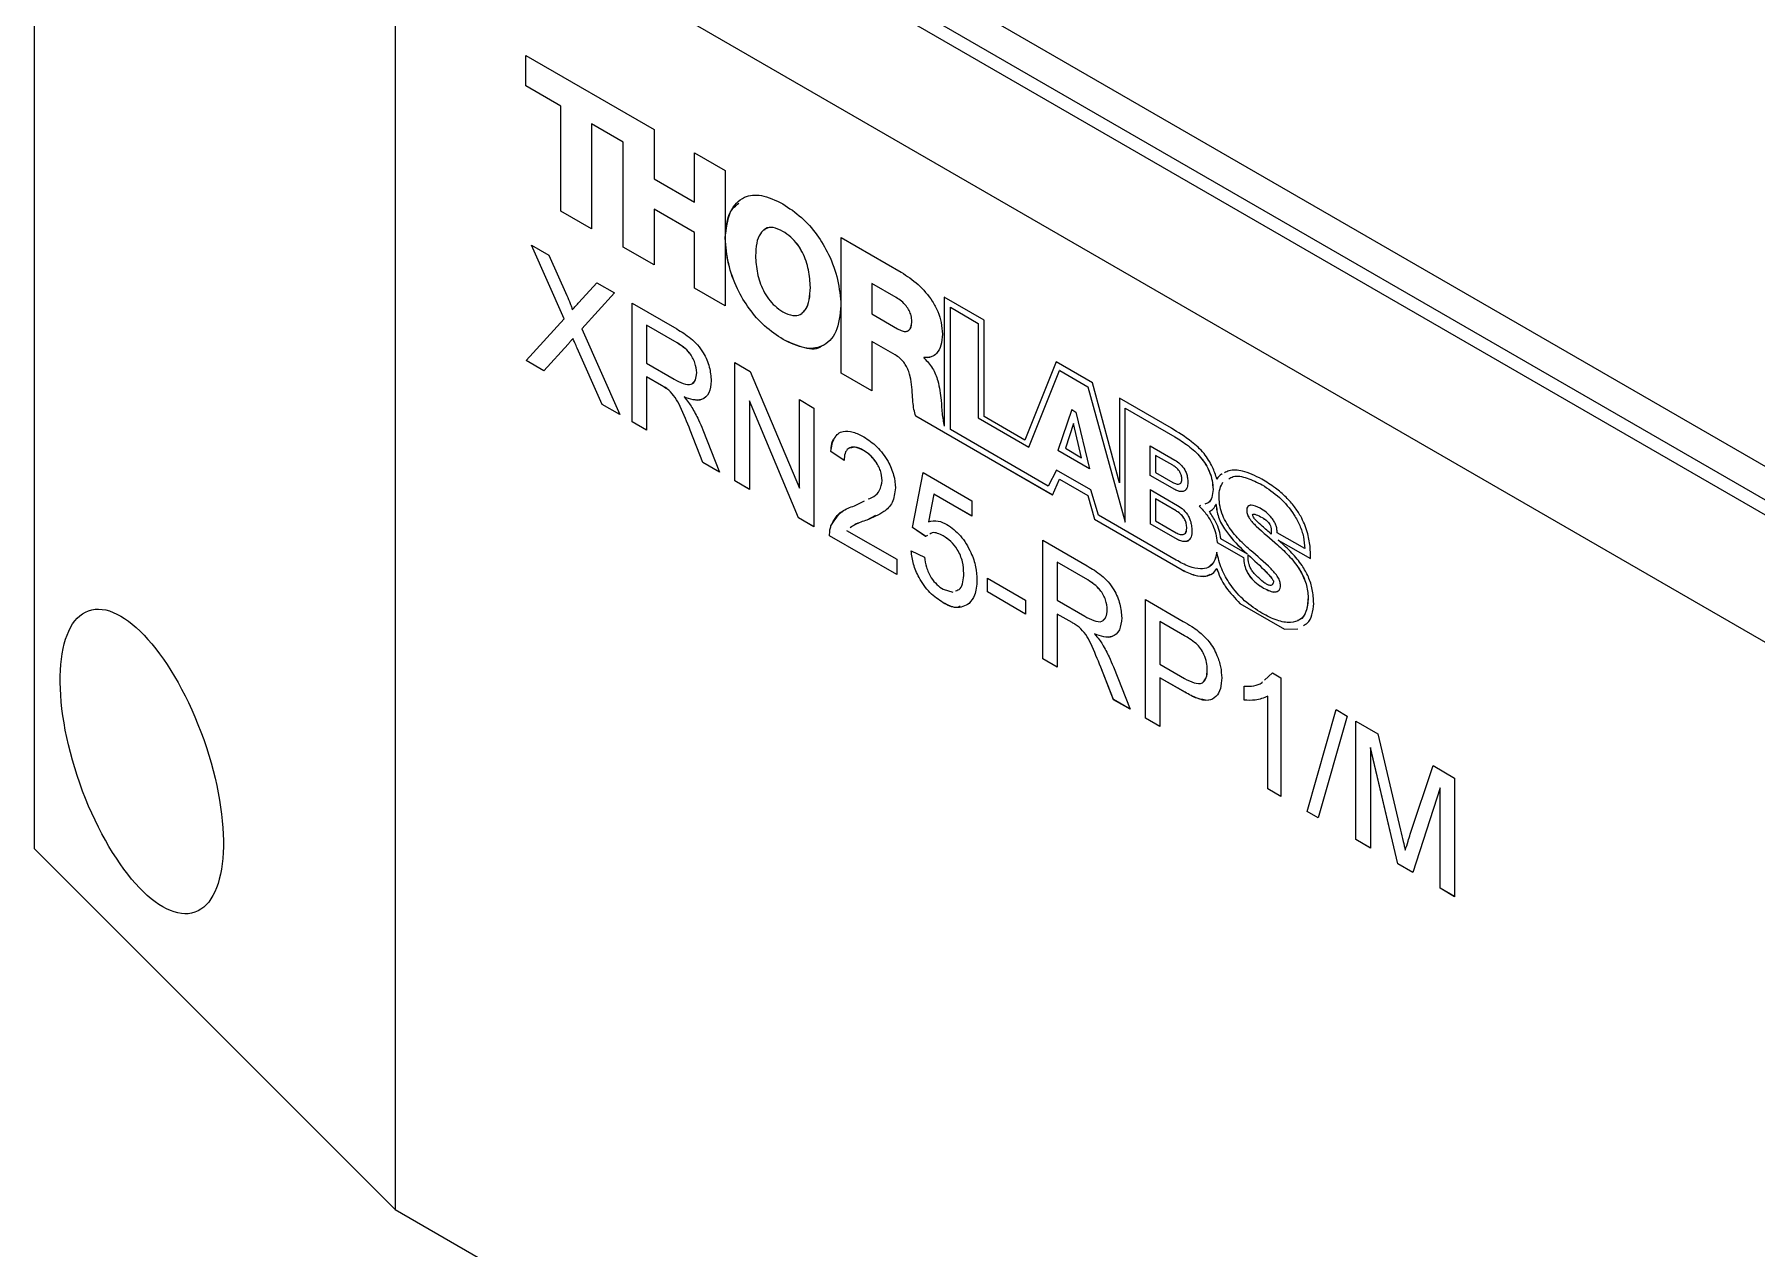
# Model space of a CAD drawing. Header units: millimetres. Extents: x 2 to 278, y 1 to 215.
# Drawn here: x 209.84 to 223.91, y 177.4 to 187.32 of the extents above; entities that cross this region are included whole.
import ezdxf

# ---------------------------------------------------------------- set-up
doc = ezdxf.new("R2010")
doc.units = ezdxf.units.MM

msp = doc.modelspace()

# ---------------------------------------------------------------- linework, layer by layer
at = {"color": 7, "linetype": 'Continuous', "lineweight": 18}
for p, q in [((209.844, 180.667), (209.844, 192.918)), ((212.923, 190.172), (244.912, 171.706)), ((244.808, 171.489), (212.788, 189.974)), ((244.808, 171.367), (212.788, 189.852)), ((244.808, 170.328), (212.788, 188.813)), ((212.788, 188.813), (212.788, 177.724)), ((213.855, 187.146), (214.903, 186.541)), ((213.855, 186.898), (213.855, 187.146)), ((213.855, 186.898), (213.855, 187.146)), ((214.142, 186.732), (213.855, 186.898)), ((214.142, 186.732), (213.855, 186.898)), ((213.855, 186.898), (213.855, 186.898)), ((214.142, 185.874), (214.142, 186.732)), ((214.142, 185.874), (214.142, 186.732)), ((214.142, 186.732), (214.142, 186.732)), ((214.392, 186.588), (214.392, 185.729)), ((214.652, 186.438), (214.392, 186.588)), ((214.652, 186.438), (214.392, 186.588)), ((214.392, 186.588), (214.392, 186.588)), ((214.903, 186.541), (214.903, 186.138)), ((214.652, 185.579), (214.652, 186.438)), ((214.652, 185.579), (214.652, 186.438)), ((214.652, 186.438), (214.652, 186.438)), ((215.233, 185.948), (215.233, 186.35)), ((215.233, 186.35), (215.483, 186.206)), ((215.233, 185.948), (215.233, 186.35)), ((215.483, 186.206), (215.483, 185.1)), ((214.903, 186.138), (215.233, 185.948)), ((215.233, 185.948), (215.233, 185.948)), ((214.392, 185.729), (214.142, 185.874)), ((214.392, 185.73), (214.142, 185.874)), ((214.142, 185.874), (214.142, 185.874)), ((214.903, 185.89), (214.903, 185.435)), ((215.233, 185.7), (214.903, 185.89)), ((215.233, 185.7), (214.903, 185.89)), ((214.903, 185.89), (214.903, 185.89)), ((215.233, 185.244), (215.233, 185.7)), ((215.233, 185.244), (215.233, 185.7)), ((215.233, 185.7), (215.233, 185.7)), ((215.485, 185.653), (215.485, 185.653)), ((216.431, 185.658), (216.922, 185.375)), ((216.431, 184.552), (216.431, 185.658)), ((216.431, 184.552), (216.431, 185.658)), ((213.903, 185.597), (214.045, 185.515)), ((214.17, 184.996), (213.903, 185.597)), ((214.17, 184.996), (213.903, 185.597)), ((214.045, 185.515), (214.191, 185.185)), ((214.903, 185.435), (214.652, 185.579)), ((214.903, 185.435), (214.652, 185.579)), ((214.652, 185.579), (214.652, 185.579)), ((214.29, 185.129), (214.435, 185.29)), ((214.29, 185.129), (214.435, 185.29)), ((214.435, 185.29), (214.58, 185.206)), ((215.483, 185.1), (215.233, 185.244)), ((215.483, 185.1), (215.233, 185.244)), ((215.233, 185.244), (215.233, 185.244)), ((216.881, 185.169), (216.682, 185.284)), ((216.682, 185.284), (216.682, 185.035)), ((216.881, 185.169), (216.682, 185.284)), ((216.682, 185.284), (216.682, 185.284)), ((214.58, 185.206), (214.313, 184.912)), ((214.725, 185.122), (215.089, 184.912)), ((214.725, 184.155), (214.725, 185.122)), ((214.725, 184.155), (214.725, 185.122)), ((217.273, 185.173), (217.272, 184.118)), ((217.598, 184.985), (217.273, 185.173)), ((217.273, 185.172), (217.273, 184.118)), ((217.323, 185.089), (217.549, 184.958)), ((217.323, 184.09), (217.323, 185.089)), ((217.323, 185.089), (217.549, 184.958)), ((217.323, 185.089), (217.323, 185.089)), ((213.86, 184.654), (214.17, 184.996)), ((213.86, 184.654), (214.17, 184.996)), ((214.17, 184.996), (214.17, 184.996)), ((214.235, 185.068), (214.235, 185.068)), ((215.093, 184.798), (214.843, 184.943)), ((214.843, 184.943), (214.843, 184.942)), ((214.843, 184.942), (214.843, 184.632)), ((215.093, 184.798), (214.843, 184.942)), ((216.682, 185.035), (216.892, 184.913)), ((217.549, 184.958), (217.549, 184.186)), ((217.549, 184.958), (217.549, 184.186)), ((217.549, 184.958), (217.549, 184.958)), ((217.598, 184.197), (217.598, 184.985)), ((214.202, 184.789), (214.004, 184.571)), ((214.242, 184.833), (214.242, 184.833)), ((214.313, 184.912), (214.623, 184.214)), ((216.682, 184.811), (216.682, 184.408)), ((216.872, 184.701), (216.682, 184.811)), ((216.872, 184.701), (216.682, 184.811)), ((216.682, 184.811), (216.682, 184.811)), ((214.004, 184.571), (213.86, 184.654)), ((214.004, 184.571), (213.86, 184.654)), ((213.86, 184.654), (213.86, 184.654)), ((214.48, 184.296), (214.276, 184.756)), ((214.48, 184.296), (214.276, 184.756)), ((217.107, 184.68), (217.107, 184.679)), ((217.107, 184.679), (217.107, 184.676)), ((214.843, 184.632), (215.068, 184.503)), ((214.964, 184.451), (214.843, 184.521)), ((214.843, 184.521), (214.843, 184.086)), ((214.965, 184.451), (214.843, 184.521)), ((214.843, 184.521), (214.843, 184.521)), ((215.252, 184.555), (215.252, 184.555)), ((215.563, 184.639), (215.688, 184.566)), ((215.563, 183.671), (215.563, 184.639)), ((215.563, 183.671), (215.563, 184.638)), ((215.688, 184.566), (216.09, 183.612)), ((216.682, 184.408), (216.431, 184.552)), ((216.682, 184.408), (216.431, 184.552)), ((216.431, 184.552), (216.431, 184.552)), ((218.188, 184.644), (217.931, 184.005)), ((218.188, 184.644), (217.931, 184.005)), ((217.964, 183.946), (218.215, 184.574)), ((218.484, 184.473), (218.188, 184.644)), ((218.215, 184.574), (218.445, 184.441)), ((218.216, 184.574), (218.215, 184.574)), ((218.216, 184.574), (218.445, 184.441)), ((215.023, 184.413), (215.023, 184.413)), ((217.012, 184.394), (217.012, 184.394)), ((218.445, 184.441), (218.75, 183.335)), ((218.445, 184.441), (218.75, 183.334)), ((218.445, 184.441), (218.445, 184.441)), ((218.705, 183.657), (218.484, 184.473)), ((214.623, 184.214), (214.48, 184.296)), ((214.623, 184.214), (214.48, 184.296)), ((214.48, 184.296), (214.48, 184.296)), ((215.148, 184.357), (215.148, 184.357)), ((216.083, 183.371), (215.682, 184.325)), ((215.682, 184.325), (215.682, 183.602)), ((216.083, 183.371), (215.682, 184.325)), ((215.682, 184.325), (215.682, 184.325)), ((216.09, 184.335), (216.208, 184.266)), ((216.09, 183.612), (216.09, 184.335)), ((216.09, 183.612), (216.09, 184.335)), ((216.208, 184.266), (216.208, 183.298)), ((218.314, 184.254), (218.201, 183.919)), ((218.314, 184.254), (218.201, 183.919)), ((218.314, 184.254), (218.349, 184.233)), ((218.349, 184.233), (218.459, 183.771)), ((219.128, 184.102), (218.705, 184.346)), ((218.705, 184.346), (218.705, 183.657)), ((218.705, 184.346), (218.705, 183.657)), ((218.75, 184.265), (219.155, 184.031)), ((218.75, 183.334), (218.75, 184.265)), ((218.75, 184.265), (219.155, 184.031)), ((218.75, 184.265), (218.75, 184.265)), ((214.843, 184.086), (214.725, 184.155)), ((214.843, 184.086), (214.725, 184.155)), ((214.725, 184.155), (214.725, 184.155)), ((215.301, 184.089), (215.439, 183.743)), ((218.156, 183.556), (217.04, 184.201)), ((218.156, 183.557), (217.04, 184.201)), ((217.04, 184.201), (217.04, 184.201)), ((217.273, 184.118), (217.272, 184.118)), ((218.123, 183.629), (217.323, 184.09)), ((217.549, 184.186), (217.964, 183.947)), ((217.549, 184.186), (217.964, 183.946)), ((217.549, 184.186), (217.549, 184.186)), ((217.931, 184.005), (217.598, 184.197)), ((218.329, 184.14), (218.262, 183.938)), ((218.33, 184.14), (218.329, 184.14)), ((218.395, 183.861), (218.329, 184.14)), ((218.395, 183.861), (218.33, 184.14)), ((215.303, 183.821), (215.199, 184.086)), ((215.303, 183.821), (215.199, 184.086)), ((217.931, 184.005), (217.931, 184.005)), ((218.955, 183.958), (219.156, 183.842)), ((218.955, 183.716), (218.955, 183.958)), ((218.956, 183.716), (218.956, 183.958)), ((215.439, 183.743), (215.303, 183.821)), ((215.438, 183.743), (215.303, 183.821)), ((215.303, 183.821), (215.303, 183.821)), ((216.455, 183.838), (216.348, 183.913)), ((216.455, 183.838), (216.348, 183.913)), ((216.348, 183.913), (216.348, 183.913)), ((216.614, 183.92), (216.614, 183.92)), ((218.459, 183.771), (218.201, 183.919)), ((218.459, 183.771), (218.201, 183.919)), ((218.201, 183.919), (218.201, 183.919)), ((218.262, 183.938), (218.395, 183.861)), ((218.395, 183.861), (218.395, 183.861)), ((219.14, 183.799), (218.999, 183.88)), ((218.999, 183.88), (218.999, 183.74)), ((219.139, 183.799), (218.999, 183.88)), ((218.999, 183.88), (218.999, 183.88)), ((215.682, 183.602), (215.563, 183.671)), ((215.682, 183.603), (215.563, 183.671)), ((215.563, 183.671), (215.563, 183.671)), ((216.767, 183.676), (216.767, 183.675)), ((217.014, 183.292), (217.1, 183.739)), ((217.014, 183.292), (217.1, 183.739)), ((217.1, 183.739), (217.498, 183.51)), ((218.189, 183.759), (218.123, 183.629)), ((218.189, 183.759), (218.123, 183.629)), ((218.156, 183.556), (218.213, 183.687)), ((218.469, 183.598), (218.189, 183.759)), ((218.213, 183.687), (218.445, 183.553)), ((218.213, 183.687), (218.446, 183.553)), ((218.213, 183.687), (218.213, 183.687)), ((219.156, 183.601), (218.955, 183.716)), ((218.956, 183.716), (218.955, 183.716)), ((219.156, 183.601), (218.956, 183.716)), ((218.999, 183.74), (219.139, 183.659)), ((219.5, 183.687), (219.5, 183.687)), ((216.09, 183.612), (216.09, 183.612)), ((217.188, 183.564), (217.145, 183.338)), ((217.498, 183.385), (217.188, 183.564)), ((217.498, 183.386), (217.188, 183.564)), ((217.188, 183.564), (217.188, 183.564)), ((218.123, 183.629), (218.123, 183.629)), ((218.445, 183.553), (218.5, 183.358)), ((218.446, 183.553), (218.445, 183.553)), ((218.446, 183.553), (218.5, 183.358)), ((218.533, 183.391), (218.469, 183.598)), ((218.705, 183.657), (218.705, 183.657)), ((218.955, 183.601), (219.178, 183.472)), ((218.955, 183.601), (218.955, 183.322)), ((218.956, 183.601), (218.956, 183.322)), ((219.166, 183.428), (218.998, 183.524)), ((218.998, 183.524), (218.998, 183.345)), ((219.166, 183.428), (218.998, 183.524)), ((218.998, 183.524), (218.998, 183.524)), ((216.541, 183.468), (216.621, 183.508)), ((216.713, 183.388), (216.642, 183.352)), ((217.498, 183.51), (217.498, 183.385)), ((219.166, 183.025), (218.533, 183.391)), ((219.366, 183.471), (219.354, 183.466)), ((219.493, 183.48), (219.492, 183.48)), ((216.208, 183.298), (216.083, 183.371)), ((216.208, 183.299), (216.083, 183.371)), ((216.083, 183.371), (216.083, 183.371)), ((216.348, 183.304), (216.348, 183.304)), ((216.475, 183.268), (216.885, 183.032)), ((216.642, 183.352), (216.642, 183.352)), ((217.121, 183.218), (217.014, 183.292)), ((217.122, 183.218), (217.014, 183.292)), ((217.014, 183.292), (217.014, 183.292)), ((218.5, 183.358), (219.215, 182.945)), ((218.5, 183.358), (219.216, 182.945)), ((218.5, 183.358), (218.5, 183.358)), ((219.178, 183.193), (218.955, 183.322)), ((218.956, 183.322), (218.955, 183.322)), ((219.178, 183.193), (218.956, 183.322)), ((218.998, 183.345), (219.166, 183.248)), ((220.217, 183.119), (219.991, 183.249)), ((216.885, 182.908), (216.337, 183.224)), ((216.885, 182.908), (216.337, 183.224)), ((216.337, 183.224), (216.337, 183.224)), ((217.137, 183.227), (217.121, 183.218)), ((217.265, 183.222), (217.265, 183.222)), ((218.078, 183.187), (218.441, 182.977)), ((218.078, 182.219), (218.078, 183.187)), ((218.078, 182.219), (218.078, 183.187)), ((219.502, 183.17), (219.717, 183.046)), ((219.502, 183.17), (219.717, 183.046)), ((219.502, 183.17), (219.502, 183.17)), ((219.749, 183.074), (219.531, 183.2)), ((219.944, 183.238), (219.944, 183.238)), ((220.001, 183.188), (220.265, 183.037)), ((220.001, 183.188), (220.265, 183.037)), ((220.001, 183.188), (220.001, 183.188)), ((220.217, 183.119), (220.217, 183.119)), ((216.885, 183.032), (216.885, 182.908)), ((217.003, 183.1), (217.111, 183.05)), ((218.446, 182.863), (218.196, 183.007)), ((218.196, 183.007), (218.196, 182.697)), ((218.446, 182.863), (218.196, 183.007)), ((218.196, 183.007), (218.196, 183.007)), ((219.717, 183.046), (219.717, 183.046)), ((219.749, 183.074), (219.749, 183.074)), ((219.755, 183.068), (219.755, 183.068)), ((217.433, 182.916), (217.433, 182.916)), ((217.626, 182.877), (217.938, 182.697)), ((217.626, 182.765), (217.626, 182.877)), ((217.627, 182.765), (217.627, 182.877)), ((219.216, 182.945), (219.215, 182.945)), ((219.498, 182.957), (219.498, 182.957)), ((217.264, 182.788), (217.343, 182.762)), ((217.938, 182.585), (217.626, 182.765)), ((217.627, 182.765), (217.626, 182.765)), ((217.938, 182.585), (217.627, 182.765)), ((217.938, 182.697), (217.938, 182.585)), ((218.196, 182.697), (218.42, 182.567)), ((218.916, 182.703), (219.224, 182.525)), ((218.916, 181.735), (218.916, 182.703)), ((218.916, 181.735), (218.916, 182.703)), ((217.264, 182.677), (217.264, 182.677)), ((218.317, 182.515), (218.196, 182.585)), ((218.196, 182.585), (218.196, 182.151)), ((218.317, 182.515), (218.196, 182.585)), ((218.196, 182.585), (218.196, 182.585)), ((218.604, 182.619), (218.604, 182.619)), ((219.688, 182.672), (220.052, 182.462)), ((219.688, 182.672), (220.052, 182.462)), ((219.688, 182.672), (219.688, 182.672)), ((218.375, 182.477), (218.375, 182.477)), ((218.5, 182.422), (218.5, 182.422)), ((219.234, 182.408), (219.034, 182.523)), ((219.034, 182.523), (219.034, 182.176)), ((219.234, 182.408), (219.034, 182.523)), ((219.034, 182.523), (219.034, 182.523)), ((220.052, 182.462), (220.16, 182.464)), ((220.052, 182.462), (220.16, 182.464)), ((220.052, 182.462), (220.052, 182.462)), ((219.331, 182.343), (219.331, 182.343)), ((218.196, 182.151), (218.078, 182.219)), ((218.196, 182.151), (218.078, 182.219)), ((218.078, 182.219), (218.078, 182.219)), ((218.656, 181.885), (218.551, 182.15)), ((218.656, 181.886), (218.551, 182.15)), ((218.654, 182.154), (218.791, 181.807)), ((219.034, 182.176), (219.236, 182.059)), ((219.421, 182.13), (219.421, 182.129)), ((219.239, 181.946), (219.034, 182.064)), ((219.034, 182.064), (219.034, 181.667)), ((219.24, 181.946), (219.034, 182.064)), ((219.034, 182.064), (219.034, 182.064)), ((219.722, 181.882), (219.722, 181.996)), ((219.722, 181.882), (219.722, 181.996)), ((219.888, 182.044), (219.954, 182.104)), ((219.888, 182.045), (219.954, 182.104)), ((219.954, 182.104), (220.023, 182.064)), ((220.023, 182.064), (220.023, 181.096)), ((218.791, 181.807), (218.656, 181.886)), ((218.656, 181.886), (218.656, 181.885)), ((218.791, 181.807), (218.656, 181.885)), ((219.722, 181.882), (219.722, 181.882)), ((219.915, 181.158), (219.915, 181.913)), ((219.915, 181.158), (219.915, 181.913)), ((219.915, 181.913), (219.915, 181.913)), ((219.034, 181.667), (218.916, 181.735)), ((219.034, 181.667), (218.916, 181.735)), ((218.916, 181.735), (218.916, 181.735)), ((220.238, 180.972), (220.474, 181.804)), ((220.238, 180.972), (220.474, 181.804)), ((220.563, 181.752), (220.326, 180.921)), ((220.474, 181.804), (220.563, 181.752)), ((220.635, 181.711), (220.813, 181.608)), ((220.635, 180.743), (220.635, 181.711)), ((220.635, 180.743), (220.635, 181.711)), ((220.813, 181.608), (221, 180.821)), ((220.754, 181.494), (220.753, 181.493)), ((220.976, 180.546), (220.753, 181.493)), ((220.753, 181.493), (220.753, 180.674)), ((220.976, 180.546), (220.754, 181.494)), ((221.079, 180.787), (221.265, 181.347)), ((221.079, 180.787), (221.265, 181.347)), ((221.265, 181.347), (221.441, 181.245)), ((220.023, 181.096), (219.915, 181.158)), ((220.023, 181.096), (219.915, 181.158)), ((219.915, 181.158), (219.915, 181.158)), ((221.323, 181.165), (221.099, 180.475)), ((221.323, 180.346), (221.323, 181.165)), ((221.323, 180.346), (221.323, 181.165)), ((221.323, 181.165), (221.323, 181.165)), ((221.441, 181.245), (221.441, 180.277)), ((220.326, 180.921), (220.238, 180.972)), ((220.326, 180.921), (220.238, 180.972)), ((220.238, 180.972), (220.238, 180.972)), ((220.753, 180.674), (220.635, 180.743)), ((220.753, 180.675), (220.635, 180.743)), ((220.635, 180.743), (220.635, 180.743)), ((212.788, 177.724), (209.844, 180.667)), ((221.038, 180.657), (221.038, 180.657)), ((221.099, 180.475), (220.976, 180.546)), ((221.099, 180.475), (220.976, 180.546)), ((220.976, 180.546), (220.976, 180.546)), ((221.441, 180.277), (221.323, 180.346)), ((221.441, 180.278), (221.323, 180.346)), ((221.323, 180.346), (221.323, 180.346)), ((212.788, 177.724), (216.118, 175.801))]:
    msp.add_line(p, q, dxfattribs=at)
msp.add_ellipse((210.72, 181.381), major_axis=(-0.434, 1.231), ratio=0.410779, dxfattribs=at)
for points, knots in [([(215.485, 185.653), (215.493, 185.73), (215.51, 185.879), (215.625, 185.998), (215.782, 186.016), (215.896, 185.962), (215.956, 185.933)], [0, 0, 0, 0, 0.2841554, 0.5486617, 0.7613659, 1, 1, 1, 1]), ([(215.485, 185.653), (215.491, 185.734), (215.5, 185.859), (215.57, 185.917), (215.595, 185.938)], [0, 0, 0, 0, 0.647115, 1, 1, 1, 1]), ([(215.956, 185.933), (216.007, 185.899), (216.105, 185.835), (216.236, 185.687), (216.34, 185.511), (216.413, 185.308), (216.424, 185.174), (216.43, 185.105)], [0, 0, 0, 0, 0.204471, 0.387871, 0.56351, 0.774416, 1, 1, 1, 1]), ([(215.957, 184.826), (215.906, 184.86), (215.808, 184.924), (215.678, 185.072), (215.574, 185.248), (215.501, 185.451), (215.49, 185.584), (215.485, 185.653)], [0, 0, 0, 0, 0.2045075, 0.3879605, 0.5636299, 0.774512, 1, 1, 1, 1]), ([(215.958, 184.826), (215.906, 184.86), (215.808, 184.924), (215.678, 185.072), (215.574, 185.248), (215.502, 185.451), (215.49, 185.584), (215.485, 185.653)], [0, 0, 0, 0, 0.2045075, 0.3879605, 0.5636299, 0.774512, 1, 1, 1, 1]), ([(215.956, 185.709), (215.928, 185.722), (215.877, 185.747), (215.812, 185.736), (215.765, 185.69), (215.737, 185.613), (215.734, 185.545), (215.732, 185.51)], [0, 0, 0, 0, 0.200879, 0.378022, 0.553533, 0.77136, 1, 1, 1, 1]), ([(215.956, 185.709), (215.929, 185.722), (215.878, 185.746), (215.824, 185.742), (215.807, 185.724), (215.803, 185.72)], [0, 0, 0, 0, 0.4722185, 0.8886376, 1, 1, 1, 1]), ([(216.18, 185.252), (216.177, 185.299), (216.172, 185.389), (216.13, 185.515), (216.075, 185.606), (216.019, 185.668), (215.978, 185.695), (215.956, 185.709)], [0, 0, 0, 0, 0.289137, 0.55879, 0.69586, 0.838853, 1, 1, 1, 1]), ([(216.18, 185.252), (216.177, 185.299), (216.172, 185.389), (216.13, 185.515), (216.074, 185.606), (216.019, 185.668), (215.978, 185.695), (215.956, 185.709)], [0, 0, 0, 0, 0.289137, 0.55879, 0.69586, 0.838853, 1, 1, 1, 1]), ([(215.732, 185.51), (215.735, 185.463), (215.74, 185.373), (215.782, 185.247), (215.837, 185.156), (215.893, 185.094), (215.934, 185.067), (215.956, 185.052)], [0, 0, 0, 0, 0.2891229, 0.5587925, 0.6958716, 0.8388644, 1, 1, 1, 1]), ([(216.922, 185.375), (216.968, 185.345), (217.058, 185.286), (217.163, 185.166), (217.223, 185.054), (217.253, 184.96), (217.256, 184.901), (217.258, 184.87)], [0, 0, 0, 0, 0.288451, 0.557374, 0.694678, 0.838281, 1, 1, 1, 1]), ([(215.956, 185.052), (215.983, 185.039), (216.035, 185.015), (216.1, 185.025), (216.147, 185.072), (216.175, 185.149), (216.178, 185.217), (216.18, 185.252)], [0, 0, 0, 0, 0.200891, 0.378037, 0.55355, 0.771375, 1, 1, 1, 1]), ([(216.109, 185.042), (216.12, 185.051), (216.15, 185.075), (216.174, 185.15), (216.178, 185.217), (216.18, 185.252)], [0, 0, 0, 0, 0.223063, 0.602134, 1, 1, 1, 1]), ([(214.191, 185.185), (214.201, 185.164), (214.214, 185.133), (214.23, 185.093), (214.233, 185.077), (214.235, 185.068)], [0, 0, 0, 0, 0.561277, 0.781763, 1, 1, 1, 1]), ([(214.235, 185.068), (214.245, 185.079), (214.263, 185.1), (214.282, 185.12), (214.29, 185.129)], [0, 0, 0, 0, 0.56, 1, 1, 1, 1]), ([(214.235, 185.068), (214.245, 185.079), (214.263, 185.1), (214.282, 185.12), (214.29, 185.129)], [0, 0, 0, 0, 0.56, 1, 1, 1, 1]), ([(216.43, 185.105), (216.422, 185.028), (216.405, 184.879), (216.289, 184.76), (216.131, 184.743), (216.018, 184.797), (215.957, 184.826)], [0, 0, 0, 0, 0.284039, 0.548541, 0.761303, 1, 1, 1, 1]), ([(217.008, 184.977), (217.007, 184.991), (217.005, 185.019), (216.988, 185.063), (216.961, 185.104), (216.924, 185.142), (216.896, 185.16), (216.881, 185.169)], [0, 0, 0, 0, 0.197029, 0.371432, 0.543408, 0.760308, 1, 1, 1, 1]), ([(217.008, 184.977), (217.007, 184.991), (217.005, 185.019), (216.988, 185.063), (216.961, 185.104), (216.924, 185.142), (216.896, 185.16), (216.881, 185.169)], [0, 0, 0, 0, 0.197029, 0.371432, 0.543408, 0.760308, 1, 1, 1, 1]), ([(216.892, 184.913), (216.905, 184.907), (216.929, 184.894), (216.962, 184.89), (216.988, 184.9), (217.005, 184.93), (217.007, 184.96), (217.008, 184.977)], [0, 0, 0, 0, 0.211129, 0.392706, 0.559913, 0.763436, 1, 1, 1, 1]), ([(216.969, 184.895), (216.974, 184.897), (216.99, 184.902), (217.005, 184.931), (217.007, 184.961), (217.008, 184.977)], [0, 0, 0, 0, 0.209969, 0.575328, 1, 1, 1, 1]), ([(214.242, 184.833), (214.234, 184.825), (214.221, 184.811), (214.208, 184.796), (214.202, 184.789)], [0, 0, 0, 0, 0.560002, 1, 1, 1, 1]), ([(214.276, 184.756), (214.27, 184.77), (214.258, 184.796), (214.247, 184.822), (214.242, 184.833)], [0, 0, 0, 0, 0.56, 1, 1, 1, 1]), ([(214.276, 184.756), (214.27, 184.77), (214.258, 184.796), (214.247, 184.822), (214.242, 184.833)], [0, 0, 0, 0, 0.56, 1, 1, 1, 1]), ([(215.089, 184.912), (215.127, 184.89), (215.204, 184.844), (215.307, 184.732), (215.361, 184.599), (215.367, 184.526), (215.37, 184.489)], [0, 0, 0, 0, 0.281671, 0.559202, 0.779411, 1, 1, 1, 1]), ([(215.252, 184.555), (215.249, 184.581), (215.244, 184.635), (215.186, 184.738), (215.128, 184.776), (215.093, 184.798)], [0, 0, 0, 0, 0.280406, 0.559981, 1, 1, 1, 1]), ([(215.252, 184.555), (215.249, 184.581), (215.244, 184.635), (215.186, 184.738), (215.128, 184.775), (215.093, 184.798)], [0, 0, 0, 0, 0.280406, 0.559981, 1, 1, 1, 1]), ([(216.28, 184.78), (216.277, 184.777), (216.244, 184.741), (216.127, 184.749), (216.016, 184.799), (215.958, 184.826)], [0, 0, 0, 0, 0.041064, 0.492989, 1, 1, 1, 1]), ([(217.258, 184.87), (217.256, 184.838), (217.252, 184.775), (217.217, 184.713), (217.168, 184.678), (217.128, 184.679), (217.107, 184.679)], [0, 0, 0, 0, 0.282913, 0.557634, 0.773566, 1, 1, 1, 1]), ([(217.012, 184.394), (217.01, 184.422), (217.006, 184.477), (216.991, 184.55), (216.967, 184.605), (216.942, 184.643), (216.909, 184.677), (216.885, 184.692), (216.872, 184.701)], [0, 0, 0, 0, 0.263917, 0.506462, 0.619, 0.731592, 0.854415, 1, 1, 1, 1]), ([(217.012, 184.394), (217.01, 184.423), (217.006, 184.478), (216.991, 184.55), (216.967, 184.605), (216.942, 184.643), (216.91, 184.677), (216.885, 184.692), (216.872, 184.701)], [0, 0, 0, 0, 0.263917, 0.506462, 0.619, 0.731592, 0.854415, 1, 1, 1, 1]), ([(217.175, 184.69), (217.173, 184.688), (217.155, 184.675), (217.129, 184.677), (217.107, 184.68)], [0, 0, 0, 0, 0.156494, 1, 1, 1, 1]), ([(217.107, 184.676), (217.133, 184.649), (217.183, 184.596), (217.232, 184.466), (217.242, 184.382), (217.248, 184.331)], [0, 0, 0, 0, 0.280107, 0.555764, 1, 1, 1, 1]), ([(215.068, 184.503), (215.092, 184.489), (215.141, 184.462), (215.208, 184.451), (215.245, 184.492), (215.25, 184.534), (215.252, 184.555)], [0, 0, 0, 0, 0.281563, 0.560238, 0.779872, 1, 1, 1, 1]), ([(215.22, 184.474), (215.227, 184.48), (215.248, 184.497), (215.25, 184.533), (215.252, 184.555)], [0, 0, 0, 0, 0.390938, 1, 1, 1, 1]), ([(215.023, 184.413), (215.012, 184.42), (214.992, 184.435), (214.973, 184.446), (214.964, 184.451)], [0, 0, 0, 0, 0.559853, 1, 1, 1, 1]), ([(215.023, 184.413), (215.012, 184.421), (214.993, 184.435), (214.973, 184.446), (214.965, 184.451)], [0, 0, 0, 0, 0.559853, 1, 1, 1, 1]), ([(215.199, 184.086), (215.173, 184.15), (215.137, 184.24), (215.079, 184.355), (215.041, 184.393), (215.023, 184.413)], [0, 0, 0, 0, 0.56088, 0.780729, 1, 1, 1, 1]), ([(215.199, 184.086), (215.173, 184.15), (215.137, 184.24), (215.079, 184.355), (215.041, 184.394), (215.023, 184.413)], [0, 0, 0, 0, 0.56088, 0.780729, 1, 1, 1, 1]), ([(215.37, 184.489), (215.366, 184.453), (215.359, 184.382), (215.299, 184.331), (215.223, 184.33), (215.173, 184.348), (215.148, 184.357)], [0, 0, 0, 0, 0.279523, 0.558515, 0.77901, 1, 1, 1, 1]), ([(217.04, 184.201), (217.035, 184.219), (217.023, 184.259), (217.017, 184.322), (217.014, 184.368), (217.012, 184.394)], [0, 0, 0, 0, 0.264101, 0.593094, 1, 1, 1, 1]), ([(217.04, 184.201), (217.035, 184.219), (217.023, 184.259), (217.017, 184.323), (217.014, 184.368), (217.012, 184.394)], [0, 0, 0, 0, 0.264101, 0.593094, 1, 1, 1, 1]), ([(215.148, 184.357), (215.161, 184.342), (215.184, 184.316), (215.204, 184.285), (215.213, 184.272)], [0, 0, 0, 0, 0.56012, 1, 1, 1, 1]), ([(215.297, 184.343), (215.295, 184.341), (215.277, 184.324), (215.222, 184.333), (215.172, 184.349), (215.148, 184.357)], [0, 0, 0, 0, 0.066321, 0.532637, 1, 1, 1, 1]), ([(215.213, 184.272), (215.231, 184.239), (215.265, 184.179), (215.29, 184.117), (215.301, 184.089)], [0, 0, 0, 0, 0.559794, 1, 1, 1, 1]), ([(217.248, 184.331), (217.249, 184.316), (217.251, 184.281), (217.256, 184.211), (217.266, 184.154), (217.272, 184.118)], [0, 0, 0, 0, 0.2104415, 0.5080311, 1, 1, 1, 1]), ([(219.5, 183.687), (219.489, 183.72), (219.465, 183.792), (219.394, 183.906), (219.274, 184.012), (219.183, 184.068), (219.128, 184.102)], [0, 0, 0, 0, 0.172596, 0.380101, 0.623633, 1, 1, 1, 1]), ([(216.348, 183.913), (216.354, 183.952), (216.366, 184.031), (216.438, 184.084), (216.528, 184.076), (216.587, 184.046), (216.616, 184.031)], [0, 0, 0, 0, 0.280235, 0.558893, 0.779132, 1, 1, 1, 1]), ([(216.348, 183.913), (216.351, 183.957), (216.354, 184.006), (216.383, 184.026), (216.386, 184.028)], [0, 0, 0, 0, 0.884696, 1, 1, 1, 1]), ([(216.614, 183.92), (216.591, 183.932), (216.545, 183.954), (216.489, 183.943), (216.459, 183.899), (216.457, 183.859), (216.455, 183.838)], [0, 0, 0, 0, 0.28041, 0.559489, 0.779375, 1, 1, 1, 1]), ([(216.614, 183.92), (216.59, 183.933), (216.55, 183.954), (216.52, 183.943), (216.507, 183.939)], [0, 0, 0, 0, 0.592102, 1, 1, 1, 1]), ([(216.616, 184.031), (216.653, 184.007), (216.726, 183.959), (216.813, 183.841), (216.867, 183.718), (216.872, 183.649), (216.874, 183.615)], [0, 0, 0, 0, 0.280482, 0.559644, 0.779749, 1, 1, 1, 1]), ([(219.155, 184.031), (219.192, 184.009), (219.265, 183.965), (219.352, 183.885), (219.41, 183.808), (219.443, 183.743), (219.464, 183.671), (219.467, 183.626), (219.468, 183.601)], [0, 0, 0, 0, 0.2596133, 0.5042935, 0.6194949, 0.734392, 0.8575073, 1, 1, 1, 1]), ([(219.155, 184.031), (219.192, 184.009), (219.265, 183.965), (219.352, 183.885), (219.409, 183.808), (219.442, 183.743), (219.464, 183.671), (219.466, 183.626), (219.468, 183.601)], [0, 0, 0, 0, 0.2596133, 0.5042935, 0.6194949, 0.734392, 0.8575073, 1, 1, 1, 1]), ([(216.767, 183.675), (216.764, 183.702), (216.758, 183.755), (216.715, 183.831), (216.664, 183.888), (216.631, 183.909), (216.614, 183.92)], [0, 0, 0, 0, 0.27908, 0.558612, 0.779043, 1, 1, 1, 1]), ([(216.767, 183.676), (216.764, 183.702), (216.758, 183.755), (216.715, 183.832), (216.665, 183.888), (216.631, 183.909), (216.614, 183.92)], [0, 0, 0, 0, 0.27908, 0.558612, 0.779043, 1, 1, 1, 1]), ([(219.156, 183.842), (219.171, 183.832), (219.2, 183.813), (219.234, 183.771), (219.252, 183.731), (219.261, 183.695), (219.262, 183.672), (219.262, 183.659)], [0, 0, 0, 0, 0.262638, 0.514536, 0.654613, 0.812515, 1, 1, 1, 1]), ([(216.653, 183.524), (216.668, 183.53), (216.704, 183.546), (216.752, 183.589), (216.762, 183.647), (216.767, 183.676)], [0, 0, 0, 0, 0.264633, 0.63354, 1, 1, 1, 1]), ([(216.653, 183.524), (216.668, 183.53), (216.704, 183.546), (216.752, 183.589), (216.762, 183.647), (216.767, 183.675)], [0, 0, 0, 0, 0.264633, 0.63354, 1, 1, 1, 1]), ([(219.213, 183.686), (219.213, 183.695), (219.212, 183.712), (219.201, 183.739), (219.185, 183.763), (219.164, 183.784), (219.148, 183.794), (219.139, 183.799)], [0, 0, 0, 0, 0.210866, 0.389596, 0.561335, 0.77364, 1, 1, 1, 1]), ([(219.139, 183.659), (219.149, 183.655), (219.168, 183.645), (219.19, 183.645), (219.205, 183.653), (219.212, 183.666), (219.213, 183.679), (219.213, 183.686)], [0, 0, 0, 0, 0.263178, 0.536223, 0.679634, 0.829867, 1, 1, 1, 1]), ([(219.214, 183.686), (219.213, 183.695), (219.212, 183.712), (219.201, 183.739), (219.185, 183.763), (219.164, 183.784), (219.148, 183.794), (219.14, 183.799)], [0, 0, 0, 0, 0.210866, 0.389596, 0.561335, 0.77364, 1, 1, 1, 1]), ([(219.206, 183.658), (219.208, 183.66), (219.213, 183.668), (219.213, 183.679), (219.214, 183.686)], [0, 0, 0, 0, 0.395153, 1, 1, 1, 1]), ([(219.544, 183.729), (219.542, 183.728), (219.523, 183.721), (219.511, 183.703), (219.5, 183.687)], [0, 0, 0, 0, 0.100673, 1, 1, 1, 1]), ([(219.544, 183.729), (219.542, 183.728), (219.523, 183.721), (219.511, 183.703), (219.5, 183.687)], [0, 0, 0, 0, 0.100673, 1, 1, 1, 1]), ([(219.866, 183.686), (219.814, 183.712), (219.719, 183.758), (219.615, 183.765), (219.574, 183.744), (219.562, 183.738)], [0, 0, 0, 0, 0.4807879, 0.8564931, 1, 1, 1, 1]), ([(219.597, 183.687), (219.608, 183.695), (219.648, 183.721), (219.747, 183.699), (219.829, 183.66), (219.87, 183.639)], [0, 0, 0, 0, 0.169206, 0.581403, 1, 1, 1, 1]), ([(219.597, 183.687), (219.608, 183.695), (219.648, 183.721), (219.747, 183.699), (219.829, 183.659), (219.87, 183.639)], [0, 0, 0, 0, 0.169206, 0.581403, 1, 1, 1, 1]), ([(220.265, 183.037), (220.264, 183.07), (220.263, 183.14), (220.241, 183.257), (220.195, 183.371), (220.132, 183.466), (220.061, 183.545), (219.971, 183.622), (219.903, 183.663), (219.866, 183.686)], [0, 0, 0, 0, 0.136964, 0.287336, 0.447788, 0.553573, 0.675424, 0.821486, 1, 1, 1, 1]), ([(216.874, 183.615), (216.869, 183.572), (216.857, 183.486), (216.767, 183.404), (216.689, 183.371), (216.642, 183.352)], [0, 0, 0, 0, 0.278741, 0.558834, 1, 1, 1, 1]), ([(219.262, 183.659), (219.261, 183.645), (219.259, 183.618), (219.242, 183.593), (219.218, 183.582), (219.188, 183.585), (219.167, 183.595), (219.156, 183.601)], [0, 0, 0, 0, 0.233634, 0.429534, 0.609083, 0.811503, 1, 1, 1, 1]), ([(219.243, 183.597), (219.242, 183.596), (219.237, 183.588), (219.217, 183.583), (219.189, 183.585), (219.167, 183.595), (219.156, 183.601)], [0, 0, 0, 0, 0.039384, 0.34173, 0.682588, 1, 1, 1, 1]), ([(219.468, 183.601), (219.466, 183.579), (219.461, 183.535), (219.437, 183.491), (219.41, 183.485), (219.4, 183.482)], [0, 0, 0, 0, 0.390541, 0.767122, 1, 1, 1, 1]), ([(219.468, 183.601), (219.465, 183.579), (219.461, 183.534), (219.436, 183.491), (219.41, 183.485), (219.4, 183.482)], [0, 0, 0, 0, 0.390541, 0.767122, 1, 1, 1, 1]), ([(219.517, 183.54), (219.518, 183.565), (219.521, 183.613), (219.54, 183.645), (219.549, 183.661)], [0, 0, 0, 0, 0.52346, 1, 1, 1, 1]), ([(219.771, 183.107), (219.736, 183.139), (219.668, 183.202), (219.59, 183.301), (219.545, 183.391), (219.521, 183.467), (219.519, 183.515), (219.517, 183.54)], [0, 0, 0, 0, 0.281262, 0.550865, 0.689312, 0.834742, 1, 1, 1, 1]), ([(219.87, 183.639), (219.918, 183.608), (220.01, 183.547), (220.117, 183.422), (220.179, 183.307), (220.211, 183.211), (220.215, 183.15), (220.217, 183.119)], [0, 0, 0, 0, 0.287197, 0.558239, 0.696739, 0.840355, 1, 1, 1, 1]), ([(219.87, 183.639), (219.918, 183.608), (220.01, 183.547), (220.117, 183.422), (220.179, 183.307), (220.211, 183.211), (220.215, 183.15), (220.217, 183.119)], [0, 0, 0, 0, 0.287197, 0.558239, 0.696739, 0.840355, 1, 1, 1, 1]), ([(216.348, 183.304), (216.375, 183.348), (216.423, 183.428), (216.505, 183.456), (216.541, 183.468)], [0, 0, 0, 0, 0.558359, 1, 1, 1, 1]), ([(216.348, 183.304), (216.373, 183.352), (216.398, 183.403), (216.442, 183.423), (216.444, 183.423)], [0, 0, 0, 0, 0.967207, 1, 1, 1, 1]), ([(219.254, 183.286), (219.253, 183.298), (219.252, 183.32), (219.24, 183.354), (219.22, 183.384), (219.195, 183.409), (219.176, 183.421), (219.166, 183.428)], [0, 0, 0, 0, 0.219171, 0.402032, 0.573212, 0.780589, 1, 1, 1, 1]), ([(219.254, 183.286), (219.253, 183.298), (219.252, 183.32), (219.24, 183.354), (219.22, 183.384), (219.194, 183.409), (219.175, 183.421), (219.166, 183.428)], [0, 0, 0, 0, 0.219171, 0.402032, 0.573212, 0.780589, 1, 1, 1, 1]), ([(219.178, 183.472), (219.195, 183.461), (219.228, 183.439), (219.265, 183.391), (219.284, 183.346), (219.294, 183.305), (219.295, 183.278), (219.296, 183.264)], [0, 0, 0, 0, 0.258004, 0.507896, 0.648867, 0.809076, 1, 1, 1, 1]), ([(219.354, 183.466), (219.376, 183.443), (219.42, 183.398), (219.465, 183.317), (219.493, 183.239), (219.499, 183.193), (219.502, 183.17)], [0, 0, 0, 0, 0.285153, 0.557728, 0.774206, 1, 1, 1, 1]), ([(219.354, 183.466), (219.376, 183.443), (219.42, 183.398), (219.465, 183.317), (219.493, 183.239), (219.499, 183.193), (219.502, 183.17)], [0, 0, 0, 0, 0.285153, 0.557728, 0.774206, 1, 1, 1, 1]), ([(219.439, 183.421), (219.451, 183.428), (219.474, 183.441), (219.487, 183.467), (219.492, 183.48)], [0, 0, 0, 0, 0.531692, 1, 1, 1, 1]), ([(219.531, 183.2), (219.528, 183.222), (219.523, 183.266), (219.489, 183.344), (219.457, 183.393), (219.439, 183.421)], [0, 0, 0, 0, 0.301019, 0.598638, 1, 1, 1, 1]), ([(219.492, 183.48), (219.497, 183.446), (219.506, 183.375), (219.583, 183.236), (219.659, 183.16), (219.707, 183.112)], [0, 0, 0, 0, 0.25479, 0.522987, 1, 1, 1, 1]), ([(219.493, 183.48), (219.497, 183.446), (219.506, 183.375), (219.583, 183.236), (219.659, 183.161), (219.707, 183.112)], [0, 0, 0, 0, 0.25479, 0.522987, 1, 1, 1, 1]), ([(219.852, 183.449), (219.826, 183.462), (219.789, 183.48), (219.755, 183.468), (219.744, 183.448), (219.743, 183.434), (219.743, 183.427)], [0, 0, 0, 0, 0.508339, 0.744846, 0.865693, 1, 1, 1, 1]), ([(219.771, 183.47), (219.765, 183.468), (219.753, 183.466), (219.744, 183.448), (219.743, 183.434), (219.743, 183.427)], [0, 0, 0, 0, 0.39495, 0.681516, 1, 1, 1, 1]), ([(219.743, 183.427), (219.744, 183.417), (219.746, 183.398), (219.773, 183.35), (219.857, 183.265), (219.936, 183.2), (219.994, 183.151)], [0, 0, 0, 0, 0.080263, 0.164107, 0.382413, 1, 1, 1, 1]), ([(219.743, 183.427), (219.744, 183.417), (219.746, 183.397), (219.773, 183.35), (219.857, 183.265), (219.936, 183.2), (219.994, 183.151)], [0, 0, 0, 0, 0.080263, 0.164107, 0.382413, 1, 1, 1, 1]), ([(219.791, 183.397), (219.791, 183.397), (219.792, 183.398), (219.792, 183.399), (219.795, 183.401), (219.804, 183.401), (219.829, 183.394), (219.853, 183.381), (219.869, 183.373)], [0, 0, 0, 0, 0.01741, 0.036526, 0.058712, 0.147402, 0.41052, 1, 1, 1, 1]), ([(219.944, 183.238), (219.919, 183.26), (219.879, 183.295), (219.833, 183.335), (219.809, 183.359), (219.799, 183.373), (219.792, 183.386), (219.792, 183.393), (219.791, 183.397)], [0, 0, 0, 0, 0.449122, 0.734077, 0.826997, 0.895061, 0.948104, 1, 1, 1, 1]), ([(219.792, 183.397), (219.792, 183.397), (219.792, 183.398), (219.793, 183.4), (219.795, 183.401), (219.804, 183.401), (219.829, 183.394), (219.853, 183.382), (219.869, 183.373)], [0, 0, 0, 0, 0.01741, 0.036526, 0.058712, 0.147402, 0.41052, 1, 1, 1, 1]), ([(219.991, 183.249), (219.991, 183.259), (219.991, 183.279), (219.982, 183.311), (219.968, 183.341), (219.942, 183.378), (219.903, 183.417), (219.869, 183.438), (219.852, 183.449)], [0, 0, 0, 0, 0.13742, 0.258595, 0.373661, 0.490016, 0.737396, 1, 1, 1, 1]), ([(216.337, 183.224), (216.337, 183.24), (216.338, 183.269), (216.345, 183.293), (216.348, 183.304)], [0, 0, 0, 0, 0.5599563, 1, 1, 1, 1]), ([(216.337, 183.224), (216.337, 183.24), (216.338, 183.269), (216.345, 183.293), (216.348, 183.304)], [0, 0, 0, 0, 0.5599563, 1, 1, 1, 1]), ([(216.642, 183.352), (216.608, 183.341), (216.559, 183.326), (216.518, 183.298), (216.506, 183.289)], [0, 0, 0, 0, 0.7007156, 1, 1, 1, 1]), ([(216.642, 183.352), (216.608, 183.341), (216.559, 183.327), (216.518, 183.298), (216.506, 183.289)], [0, 0, 0, 0, 0.7007156, 1, 1, 1, 1]), ([(217.145, 183.338), (217.171, 183.344), (217.216, 183.353), (217.271, 183.328), (217.295, 183.317)], [0, 0, 0, 0, 0.559939, 1, 1, 1, 1]), ([(217.265, 183.222), (217.249, 183.23), (217.218, 183.246), (217.178, 183.253), (217.161, 183.241), (217.155, 183.237)], [0, 0, 0, 0, 0.390409, 0.77986, 1, 1, 1, 1]), ([(217.265, 183.222), (217.249, 183.23), (217.218, 183.246), (217.178, 183.253), (217.161, 183.241), (217.155, 183.237)], [0, 0, 0, 0, 0.390409, 0.77986, 1, 1, 1, 1]), ([(217.295, 183.317), (217.333, 183.289), (217.41, 183.233), (217.491, 183.097), (217.535, 182.969), (217.539, 182.897), (217.54, 182.861)], [0, 0, 0, 0, 0.27917, 0.558797, 0.779169, 1, 1, 1, 1]), ([(219.166, 183.248), (219.177, 183.243), (219.2, 183.232), (219.227, 183.232), (219.243, 183.244), (219.252, 183.261), (219.253, 183.278), (219.254, 183.286)], [0, 0, 0, 0, 0.255403, 0.523999, 0.668505, 0.822947, 1, 1, 1, 1]), ([(219.296, 183.264), (219.295, 183.247), (219.293, 183.216), (219.274, 183.187), (219.247, 183.174), (219.214, 183.176), (219.19, 183.188), (219.178, 183.193)], [0, 0, 0, 0, 0.237889, 0.435826, 0.615004, 0.814865, 1, 1, 1, 1]), ([(219.242, 183.245), (219.242, 183.245), (219.247, 183.248), (219.252, 183.262), (219.253, 183.278), (219.254, 183.286)], [0, 0, 0, 0, 0.016469, 0.474692, 1, 1, 1, 1]), ([(219.869, 183.373), (219.877, 183.368), (219.892, 183.358), (219.912, 183.343), (219.928, 183.325), (219.938, 183.303), (219.941, 183.289), (219.942, 183.281)], [0, 0, 0, 0, 0.269685, 0.474987, 0.635133, 0.804361, 1, 1, 1, 1]), ([(219.869, 183.373), (219.877, 183.368), (219.892, 183.358), (219.912, 183.342), (219.927, 183.325), (219.938, 183.303), (219.94, 183.289), (219.942, 183.281)], [0, 0, 0, 0, 0.269685, 0.474987, 0.635133, 0.804361, 1, 1, 1, 1]), ([(219.942, 183.281), (219.943, 183.274), (219.944, 183.259), (219.944, 183.245), (219.944, 183.238)], [0, 0, 0, 0, 0.517445, 1, 1, 1, 1]), ([(219.942, 183.281), (219.943, 183.273), (219.944, 183.259), (219.944, 183.245), (219.944, 183.238)], [0, 0, 0, 0, 0.517445, 1, 1, 1, 1]), ([(217.433, 182.916), (217.431, 182.947), (217.428, 183.01), (217.388, 183.109), (217.327, 183.182), (217.285, 183.209), (217.265, 183.222)], [0, 0, 0, 0, 0.280653, 0.559595, 0.77929, 1, 1, 1, 1]), ([(217.433, 182.916), (217.431, 182.947), (217.428, 183.01), (217.388, 183.109), (217.327, 183.182), (217.286, 183.209), (217.265, 183.222)], [0, 0, 0, 0, 0.280653, 0.559595, 0.77929, 1, 1, 1, 1]), ([(219.273, 183.189), (219.272, 183.189), (219.267, 183.18), (219.246, 183.175), (219.214, 183.176), (219.19, 183.188), (219.178, 183.193)], [0, 0, 0, 0, 0.008186, 0.32318, 0.674534, 1, 1, 1, 1]), ([(219.707, 183.112), (219.715, 183.105), (219.729, 183.092), (219.743, 183.079), (219.749, 183.074)], [0, 0, 0, 0, 0.55694, 1, 1, 1, 1]), ([(219.707, 183.112), (219.715, 183.105), (219.729, 183.092), (219.743, 183.079), (219.749, 183.074)], [0, 0, 0, 0, 0.55694, 1, 1, 1, 1]), ([(220.019, 182.819), (220.018, 182.829), (220.016, 182.851), (219.99, 182.902), (219.907, 182.993), (219.828, 183.059), (219.771, 183.107)], [0, 0, 0, 0, 0.089597, 0.178615, 0.397079, 1, 1, 1, 1]), ([(219.994, 183.151), (220.028, 183.119), (220.096, 183.056), (220.181, 182.947), (220.236, 182.826), (220.242, 182.756), (220.245, 182.719)], [0, 0, 0, 0, 0.283784, 0.553722, 0.762442, 1, 1, 1, 1]), ([(219.994, 183.151), (220.028, 183.119), (220.096, 183.056), (220.18, 182.947), (220.236, 182.826), (220.242, 182.756), (220.245, 182.719)], [0, 0, 0, 0, 0.283784, 0.553722, 0.762442, 1, 1, 1, 1]), ([(220.008, 183.182), (220.007, 183.183), (220.004, 183.185), (220.002, 183.187), (220.001, 183.188)], [0, 0, 0, 0, 0.558105, 1, 1, 1, 1]), ([(220.29, 182.671), (220.288, 182.709), (220.285, 182.778), (220.251, 182.887), (220.192, 182.991), (220.109, 183.091), (220.043, 183.15), (220.008, 183.182)], [0, 0, 0, 0, 0.208194, 0.382385, 0.547555, 0.757629, 1, 1, 1, 1]), ([(217.264, 182.677), (217.227, 182.701), (217.154, 182.751), (217.068, 182.871), (217.017, 182.994), (217.008, 183.065), (217.003, 183.1)], [0, 0, 0, 0, 0.28007, 0.559249, 0.779432, 1, 1, 1, 1]), ([(217.264, 182.677), (217.227, 182.701), (217.154, 182.751), (217.068, 182.871), (217.017, 182.994), (217.008, 183.065), (217.003, 183.1)], [0, 0, 0, 0, 0.28007, 0.559249, 0.779432, 1, 1, 1, 1]), ([(217.111, 183.05), (217.115, 183.023), (217.124, 182.967), (217.16, 182.885), (217.212, 182.822), (217.247, 182.799), (217.264, 182.788)], [0, 0, 0, 0, 0.280714, 0.559926, 0.779622, 1, 1, 1, 1]), ([(218.441, 182.977), (218.48, 182.954), (218.557, 182.909), (218.66, 182.797), (218.713, 182.664), (218.719, 182.59), (218.723, 182.554)], [0, 0, 0, 0, 0.281671, 0.559202, 0.779411, 1, 1, 1, 1]), ([(219.499, 183.09), (219.493, 183.061), (219.481, 183.006), (219.432, 182.96), (219.361, 182.949), (219.27, 182.97), (219.202, 183.006), (219.166, 183.025)], [0, 0, 0, 0, 0.192428, 0.364898, 0.537621, 0.757448, 1, 1, 1, 1]), ([(219.499, 183.09), (219.494, 183.06), (219.485, 183.011), (219.453, 182.987), (219.441, 182.978)], [0, 0, 0, 0, 0.6040712, 1, 1, 1, 1]), ([(219.868, 182.591), (219.82, 182.622), (219.728, 182.682), (219.612, 182.812), (219.531, 182.955), (219.51, 183.044), (219.499, 183.09)], [0, 0, 0, 0, 0.296066, 0.570524, 0.779216, 1, 1, 1, 1]), ([(219.717, 183.046), (219.719, 183.025), (219.722, 182.988), (219.743, 182.93), (219.778, 182.877), (219.825, 182.831), (219.862, 182.809), (219.881, 182.797)], [0, 0, 0, 0, 0.210708, 0.385024, 0.548448, 0.756707, 1, 1, 1, 1]), ([(219.717, 183.046), (219.719, 183.025), (219.722, 182.988), (219.743, 182.929), (219.777, 182.877), (219.825, 182.831), (219.861, 182.809), (219.881, 182.796)], [0, 0, 0, 0, 0.210708, 0.385024, 0.548448, 0.756707, 1, 1, 1, 1]), ([(219.755, 183.068), (219.804, 183.023), (219.87, 182.963), (219.938, 182.89), (219.957, 182.863), (219.962, 182.853), (219.963, 182.849), (219.963, 182.847), (219.963, 182.846)], [0, 0, 0, 0, 0.664568, 0.889211, 0.957686, 0.973941, 0.987622, 1, 1, 1, 1]), ([(219.841, 182.879), (219.83, 182.889), (219.811, 182.906), (219.788, 182.935), (219.772, 182.963), (219.755, 183.01), (219.755, 183.043), (219.755, 183.068)], [0, 0, 0, 0, 0.198373, 0.356661, 0.48918, 0.610042, 1, 1, 1, 1]), ([(219.755, 183.068), (219.804, 183.023), (219.87, 182.963), (219.937, 182.89), (219.957, 182.863), (219.962, 182.853), (219.963, 182.849), (219.963, 182.847), (219.962, 182.845)], [0, 0, 0, 0, 0.664568, 0.889211, 0.957686, 0.973941, 0.987622, 1, 1, 1, 1]), ([(217.366, 182.774), (217.379, 182.778), (217.409, 182.789), (217.429, 182.845), (217.432, 182.892), (217.433, 182.916)], [0, 0, 0, 0, 0.279262, 0.639237, 1, 1, 1, 1]), ([(217.366, 182.774), (217.379, 182.778), (217.409, 182.789), (217.429, 182.845), (217.432, 182.892), (217.433, 182.916)], [0, 0, 0, 0, 0.279262, 0.639237, 1, 1, 1, 1]), ([(217.54, 182.861), (217.538, 182.817), (217.532, 182.738), (217.493, 182.692), (217.476, 182.671)], [0, 0, 0, 0, 0.559726, 1, 1, 1, 1]), ([(218.604, 182.619), (218.602, 182.646), (218.597, 182.699), (218.539, 182.803), (218.481, 182.84), (218.446, 182.863)], [0, 0, 0, 0, 0.280406, 0.559981, 1, 1, 1, 1]), ([(218.604, 182.619), (218.602, 182.646), (218.597, 182.699), (218.538, 182.803), (218.481, 182.84), (218.446, 182.863)], [0, 0, 0, 0, 0.280406, 0.559981, 1, 1, 1, 1]), ([(219.215, 182.945), (219.25, 182.928), (219.318, 182.896), (219.402, 182.89), (219.466, 182.908), (219.488, 182.941), (219.498, 182.957)], [0, 0, 0, 0, 0.310425, 0.600069, 0.808012, 1, 1, 1, 1]), ([(219.216, 182.945), (219.25, 182.929), (219.317, 182.897), (219.398, 182.887), (219.434, 182.903), (219.446, 182.909)], [0, 0, 0, 0, 0.417438, 0.806931, 1, 1, 1, 1]), ([(219.498, 182.957), (219.507, 182.932), (219.525, 182.879), (219.588, 182.776), (219.648, 182.714), (219.688, 182.672)], [0, 0, 0, 0, 0.226793, 0.489301, 1, 1, 1, 1]), ([(219.498, 182.957), (219.507, 182.933), (219.525, 182.88), (219.588, 182.776), (219.648, 182.714), (219.688, 182.672)], [0, 0, 0, 0, 0.226793, 0.489301, 1, 1, 1, 1]), ([(219.962, 182.845), (219.961, 182.841), (219.958, 182.832), (219.951, 182.822), (219.941, 182.817), (219.925, 182.819), (219.903, 182.829), (219.874, 182.85), (219.853, 182.868), (219.841, 182.879)], [0, 0, 0, 0, 0.105866, 0.200197, 0.290612, 0.387171, 0.541966, 0.742417, 1, 1, 1, 1]), ([(219.963, 182.846), (219.961, 182.841), (219.959, 182.832), (219.954, 182.826), (219.951, 182.824)], [0, 0, 0, 0, 0.5695713, 1, 1, 1, 1]), ([(220.245, 182.719), (220.242, 182.678), (220.236, 182.601), (220.181, 182.532), (220.097, 182.508), (219.989, 182.528), (219.909, 182.569), (219.868, 182.591)], [0, 0, 0, 0, 0.202997, 0.380347, 0.554846, 0.771411, 1, 1, 1, 1]), ([(219.881, 182.796), (219.898, 182.788), (219.93, 182.771), (219.975, 182.761), (220.005, 182.772), (220.017, 182.794), (220.019, 182.81), (220.019, 182.819)], [0, 0, 0, 0, 0.2770565, 0.534545, 0.7638483, 0.8771022, 1, 1, 1, 1]), ([(219.881, 182.797), (219.898, 182.788), (219.93, 182.772), (219.968, 182.76), (219.983, 182.768), (219.987, 182.77)], [0, 0, 0, 0, 0.448031, 0.864418, 1, 1, 1, 1]), ([(220.245, 182.719), (220.241, 182.679), (220.235, 182.604), (220.196, 182.543), (220.164, 182.535), (220.158, 182.533)], [0, 0, 0, 0, 0.479476, 0.898372, 1, 1, 1, 1]), ([(217.476, 182.671), (217.443, 182.652), (217.383, 182.618), (217.3, 182.659), (217.264, 182.677)], [0, 0, 0, 0, 0.558485, 1, 1, 1, 1]), ([(217.403, 182.648), (217.392, 182.643), (217.354, 182.627), (217.301, 182.656), (217.264, 182.677)], [0, 0, 0, 0, 0.283038, 1, 1, 1, 1]), ([(218.42, 182.567), (218.445, 182.554), (218.493, 182.527), (218.561, 182.515), (218.598, 182.557), (218.602, 182.598), (218.604, 182.619)], [0, 0, 0, 0, 0.281563, 0.560238, 0.779872, 1, 1, 1, 1]), ([(218.723, 182.554), (218.719, 182.518), (218.712, 182.446), (218.652, 182.395), (218.576, 182.395), (218.526, 182.413), (218.5, 182.422)], [0, 0, 0, 0, 0.279523, 0.558515, 0.77901, 1, 1, 1, 1]), ([(218.572, 182.538), (218.58, 182.545), (218.601, 182.561), (218.603, 182.597), (218.604, 182.619)], [0, 0, 0, 0, 0.390938, 1, 1, 1, 1]), ([(220.206, 182.492), (220.218, 182.498), (220.25, 182.514), (220.281, 182.576), (220.287, 182.639), (220.29, 182.671)], [0, 0, 0, 0, 0.208393, 0.599906, 1, 1, 1, 1]), ([(218.375, 182.477), (218.364, 182.485), (218.345, 182.499), (218.326, 182.51), (218.317, 182.515)], [0, 0, 0, 0, 0.559853, 1, 1, 1, 1]), ([(218.375, 182.477), (218.365, 182.485), (218.345, 182.499), (218.326, 182.51), (218.317, 182.515)], [0, 0, 0, 0, 0.559853, 1, 1, 1, 1]), ([(218.551, 182.15), (218.525, 182.215), (218.49, 182.304), (218.431, 182.42), (218.394, 182.458), (218.375, 182.477)], [0, 0, 0, 0, 0.56088, 0.780729, 1, 1, 1, 1]), ([(218.551, 182.15), (218.526, 182.215), (218.49, 182.304), (218.431, 182.42), (218.394, 182.458), (218.375, 182.477)], [0, 0, 0, 0, 0.56088, 0.780729, 1, 1, 1, 1]), ([(218.5, 182.422), (218.513, 182.407), (218.536, 182.38), (218.557, 182.35), (218.565, 182.337)], [0, 0, 0, 0, 0.56012, 1, 1, 1, 1]), ([(218.65, 182.408), (218.648, 182.405), (218.63, 182.388), (218.575, 182.397), (218.525, 182.414), (218.5, 182.422)], [0, 0, 0, 0, 0.066321, 0.532637, 1, 1, 1, 1]), ([(219.224, 182.525), (219.247, 182.512), (219.289, 182.488), (219.33, 182.458), (219.348, 182.445)], [0, 0, 0, 0, 0.560101, 1, 1, 1, 1]), ([(219.331, 182.343), (219.313, 182.357), (219.281, 182.381), (219.249, 182.4), (219.234, 182.408)], [0, 0, 0, 0, 0.559585, 1, 1, 1, 1]), ([(219.331, 182.343), (219.313, 182.357), (219.281, 182.381), (219.249, 182.399), (219.234, 182.408)], [0, 0, 0, 0, 0.559585, 1, 1, 1, 1]), ([(219.348, 182.445), (219.378, 182.418), (219.439, 182.366), (219.501, 182.256), (219.534, 182.152), (219.537, 182.094), (219.539, 182.065)], [0, 0, 0, 0, 0.280013, 0.55891, 0.779396, 1, 1, 1, 1]), ([(218.565, 182.337), (218.584, 182.303), (218.618, 182.243), (218.643, 182.181), (218.654, 182.154)], [0, 0, 0, 0, 0.559794, 1, 1, 1, 1]), ([(219.421, 182.13), (219.42, 182.149), (219.418, 182.189), (219.397, 182.251), (219.368, 182.305), (219.343, 182.331), (219.331, 182.343)], [0, 0, 0, 0, 0.280261, 0.560078, 0.78015, 1, 1, 1, 1]), ([(219.421, 182.129), (219.42, 182.149), (219.418, 182.189), (219.397, 182.251), (219.368, 182.305), (219.343, 182.331), (219.331, 182.343)], [0, 0, 0, 0, 0.280261, 0.560078, 0.78015, 1, 1, 1, 1]), ([(219.236, 182.059), (219.262, 182.045), (219.313, 182.018), (219.382, 182.013), (219.417, 182.062), (219.42, 182.107), (219.421, 182.129)], [0, 0, 0, 0, 0.281401, 0.559753, 0.779356, 1, 1, 1, 1]), ([(219.388, 182.033), (219.397, 182.043), (219.419, 182.064), (219.42, 182.106), (219.421, 182.13)], [0, 0, 0, 0, 0.438001, 1, 1, 1, 1]), ([(219.539, 182.065), (219.537, 182.034), (219.533, 181.972), (219.496, 181.905), (219.43, 181.87), (219.338, 181.893), (219.272, 181.928), (219.239, 181.946)], [0, 0, 0, 0, 0.18684, 0.373475, 0.559385, 0.779336, 1, 1, 1, 1]), ([(219.722, 181.996), (219.777, 181.995), (219.834, 181.995), (219.871, 182.029), (219.872, 182.03)], [0, 0, 0, 0, 0.964062, 1, 1, 1, 1]), ([(219.431, 181.88), (219.4, 181.883), (219.339, 181.89), (219.273, 181.927), (219.24, 181.946)], [0, 0, 0, 0, 0.499192, 1, 1, 1, 1]), ([(219.915, 181.913), (219.882, 181.9), (219.823, 181.877), (219.753, 181.88), (219.722, 181.882)], [0, 0, 0, 0, 0.559686, 1, 1, 1, 1]), ([(219.915, 181.913), (219.882, 181.9), (219.823, 181.877), (219.753, 181.88), (219.722, 181.882)], [0, 0, 0, 0, 0.559686, 1, 1, 1, 1]), ([(221, 180.821), (221.008, 180.79), (221.02, 180.735), (221.033, 180.681), (221.038, 180.657)], [0, 0, 0, 0, 0.560002, 1, 1, 1, 1]), ([(221.038, 180.657), (221.046, 180.681), (221.059, 180.725), (221.073, 180.768), (221.079, 180.787)], [0, 0, 0, 0, 0.559997, 1, 1, 1, 1]), ([(221.038, 180.657), (221.046, 180.681), (221.059, 180.725), (221.073, 180.768), (221.079, 180.787)], [0, 0, 0, 0, 0.559997, 1, 1, 1, 1])]:
    msp.add_open_spline(points, degree=3, knots=knots, dxfattribs=at)

doc.saveas('drawing.dxf')
